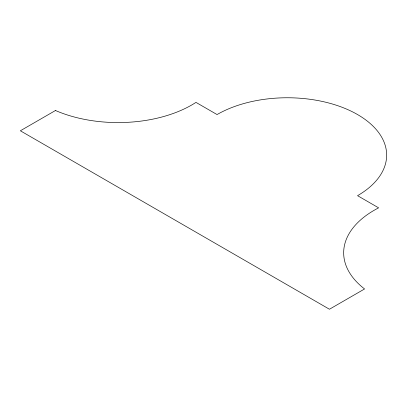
<?xml version="1.0" encoding="UTF-8"?>
<svg xmlns="http://www.w3.org/2000/svg" width="407" height="407" viewBox="0 0 407 407"><rect width="100%" height="100%" fill="white"/><g stroke="black" fill="none" stroke-linecap="round" stroke-linejoin="round"><path stroke-width="0.61" d="M55.474 110.506L20.35 130.784L329.451 309.239L364.575 288.96A104.223 60.175 0 0 1 378.627 207.845L357.55 195.675A99.349 57.356 0 0 0 357.55 114.56A99.349 57.356 0 0 0 217.053 114.56L195.976 102.391A104.223 60.175 0 0 1 55.474 110.506"/></g></svg>
